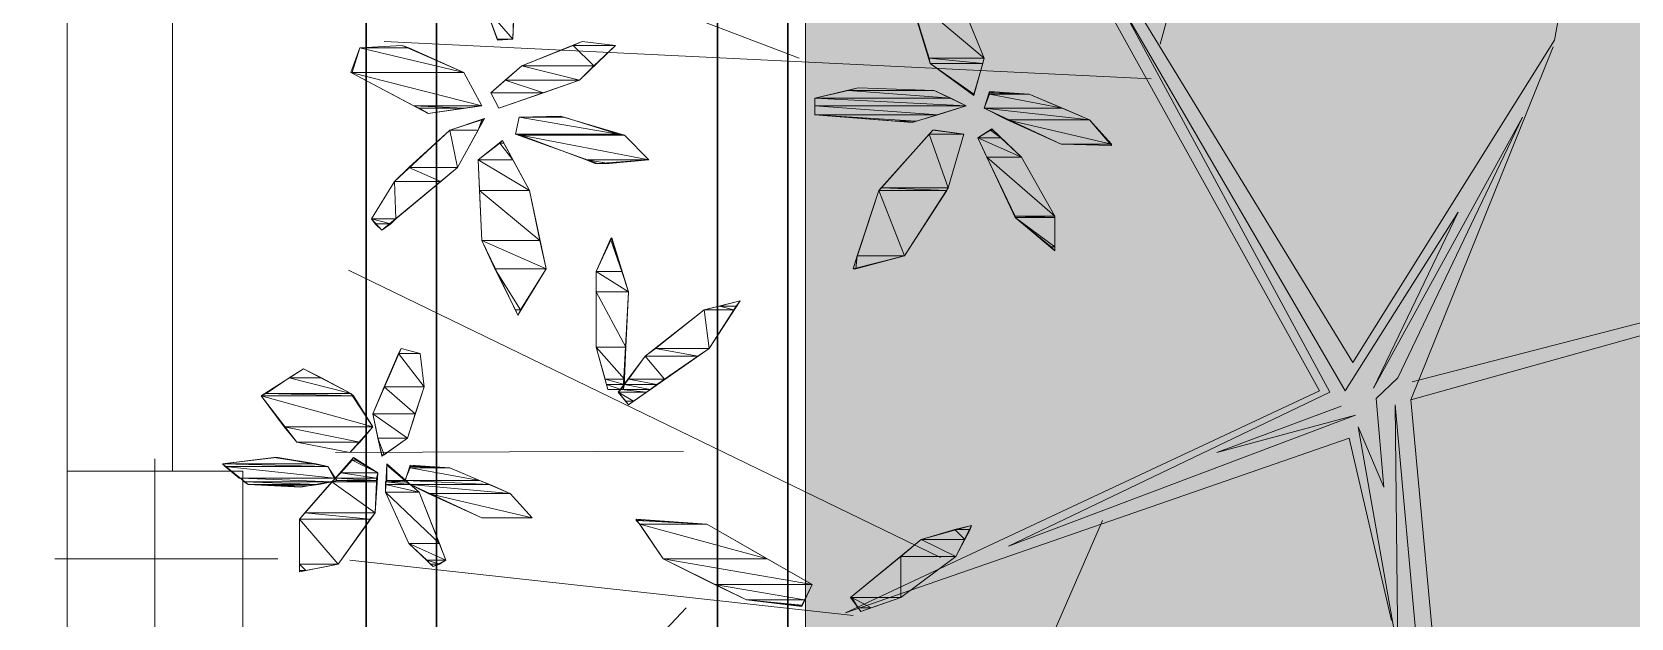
# Model space of a CAD drawing. Header units: metres. Extents: x 349703 to 349913, y 9282546 to 9282694.
# Drawn here: x 349717.08 to 349719.356, y 9282608.321 to 9282609.155 of the extents above; entities that cross this region are included whole.
import ezdxf

# ---------------------------------------------------------------- set-up
doc = ezdxf.new("R2010")
doc.units = ezdxf.units.M
doc.header["$LTSCALE"] = 0.25
doc.linetypes.add('DASHDOT', pattern=[3.556, 2.54, -0.508, 0, -0.508])
for name, color, linetype, lineweight in [('AREA-VERDE', 3, 'CONTINUOUS', 9), ('ARQ-FONDO', 253, 'CONTINUOUS', 9), ('CUNETAS-RED', 5, 'CONTINUOUS', 18), ('LLORAD-TRAMO', 1, 'CONTINUOUS', 70)]:
    doc.layers.add(name, color=color, linetype=linetype, lineweight=lineweight)

# ---------------------------------------------------------------- blocks, each defined once
blk = doc.blocks.new('cp1-flat-2')
at = {"layer": 'ARQ-FONDO', "linetype": 'DASHDOT', "ltscale": 0.5}
for p, q in [((889467.785, -9185120.9984), (889467.7396, -9185120.6514)), ((889467.9359, -9185120.8022), (889467.5888, -9185120.8476))]:
    blk.add_line(p, q, dxfattribs=at)
at = {"layer": 'ARQ-FONDO'}
for points in [[(889467.9025, -9185120.9326), (889467.8701, -9185120.6847), (889458.1529, -9185121.956), (889458.1853, -9185122.2039), (889458.4332, -9185122.1715), (889458.4202, -9185122.0723), (889461.3225, -9185121.6926), (889461.3354, -9185121.7918), (889461.5833, -9185121.7594), (889461.5704, -9185121.6602), (889464.4954, -9185121.2775), (889464.5084, -9185121.3767), (889464.7563, -9185121.3442), (889464.7433, -9185121.2451), (889467.6416, -9185120.8659), (889467.6546, -9185120.965)], [(889467.8701, -9185120.6847), (889467.6222, -9185120.7171), (889467.6546, -9185120.965), (889467.9025, -9185120.9326)]]:
    blk.add_lwpolyline(points, close=True, dxfattribs=at)
blk = doc.blocks.new('CERCO PERIMETRICO')
at = {"layer": 'ARQ-FONDO', "xscale": -1, "rotation": 97.45378494831562}
blk.add_blockref('cp1-flat-2', (-8872851.8595, 8973006.929, 210.1358), dxfattribs=at)
blk = doc.blocks.new('drenaje')
at = {"layer": 'CUNETAS-RED', "lineweight": 30}
for p, q in [((-0.6, -19.2104), (-0.6, -77.3478)), ((0, -19.2104), (0, -77.3478))]:
    blk.add_line(p, q, dxfattribs=at)
at = {"layer": 'CUNETAS-RED', "lineweight": 30, "flags": 128}
blk.add_lwpolyline([(-0.1, -19.2104), (-0.5, -19.2104), (-0.5, -77.3478), (-0.1, -77.3478), (-0.1, -19.2104)], dxfattribs=at)
blk = doc.blocks.new('ARBOL 1')
at = {"layer": 'ARQ-FONDO', "linetype": 'Continuous', "lineweight": -2}
for p, q in [((348214.5171, 9282664.147), (348214.6816, 9282664.7483)), ((348215.0782, 9282664.1525), (348215.1513, 9282664.5564)), ((348214.0036, 9282664.1269), (348213.5211, 9282664.3115)), ((348213.5996, 9282664.2585), (348213.596, 9282664.1543)), ((348214.19, 9282664.1196), (348214.1534, 9282664.2384)), ((348214.7913, 9282663.6938), (348214.4587, 9282664.2384)), ((348214.2302, 9282664.2165), (348214.2667, 9282664.1269)), ((348214.7438, 9282663.6536), (348214.4349, 9282664.211)), ((348214.7803, 9282663.6536), (348214.4532, 9282664.2165)), ((348214.4532, 9282664.2165), (348214.7584, 9282663.6517)), ((348213.5741, 9282664.1525), (348213.5576, 9282664.1982)), ((348213.3657, 9282664.1068), (348213.3785, 9282664.1416)), ((348213.3785, 9282664.1416), (348213.4388, 9282664.1452)), ((348214.5043, 9282664.0977), (348213.4132, 9282664.1507)), ((348213.4388, 9282664.1452), (348213.5265, 9282664.1068)), ((348213.596, 9282664.1543), (348213.5741, 9282664.1525)), ((348213.6088, 9282664.116), (348213.6947, 9282664.1507)), ((348213.7422, 9282664.1452), (348213.691, 9282664.0959)), ((348213.6947, 9282664.1507), (348213.7422, 9282664.1452)), ((348214.7913, 9282663.6938), (348215.0782, 9282664.1525)), ((348214.8735, 9282663.6408), (348215.0764, 9282664.1434)), ((348213.5649, 9282664.0776), (348213.6088, 9282664.116)), ((348214.2521, 9282664.0739), (348214.19, 9282664.1196)), ((348214.2667, 9282664.1269), (348214.2521, 9282664.0739)), ((348213.4754, 9282664.0483), (348213.3657, 9282664.1068)), ((348213.5265, 9282664.1068), (348213.5521, 9282664.0593)), ((348213.691, 9282664.0959), (348213.5759, 9282664.0557)), ((348213.5759, 9282664.0557), (348213.5649, 9282664.0776)), ((348214.0255, 9282664.0703), (348214.0876, 9282664.0849)), ((348214.0255, 9282664.0465), (348214.0255, 9282664.0703)), ((348214.0876, 9282664.0849), (348214.1955, 9282664.0812)), ((348214.1955, 9282664.0812), (348214.2412, 9282664.0593)), ((348214.2667, 9282664.0557), (348214.2741, 9282664.0794)), ((348214.2741, 9282664.0794), (348214.3307, 9282664.0758)), ((348214.3307, 9282664.0758), (348214.4166, 9282664.0392)), ((348213.5521, 9282664.0593), (348213.4754, 9282664.0483)), ((348214.1644, 9282664.0355), (348214.0255, 9282664.0465)), ((348214.2412, 9282664.0593), (348214.1644, 9282664.0355)), ((348214.3764, 9282664.0045), (348214.2667, 9282664.0557)), ((348213.4278, 9282663.9515), (348213.5064, 9282664.0246)), ((348213.5064, 9282664.0246), (348213.5558, 9282664.041)), ((348213.5558, 9282664.041), (348213.5174, 9282663.9716)), ((348213.5996, 9282664.0191), (348213.6051, 9282664.0429)), ((348213.6051, 9282664.0429), (348213.6636, 9282664.0447)), ((348213.6636, 9282664.0447), (348213.755, 9282664.0173)), ((348214.1936, 9282664.0246), (348214.1169, 9282663.9387)), ((348214.2375, 9282664.0191), (348214.1936, 9282664.0246)), ((348214.2576, 9282664.0136), (348214.2777, 9282664.0264)), ((348214.2777, 9282664.0264), (348214.3197, 9282663.9862)), ((348214.4166, 9282664.0392), (348214.4477, 9282664.0026)), ((348215.0325, 9282664.0429), (348214.8205, 9282663.6572)), ((348214.8553, 9282663.6718), (348215.0325, 9282664.0429)), ((348213.5814, 9282664.01), (348213.5466, 9282663.9825)), ((348213.6197, 9282663.9387), (348213.5814, 9282664.01)), ((348213.7166, 9282663.9771), (348213.5996, 9282664.0191)), ((348213.755, 9282664.0173), (348213.7897, 9282663.9825)), ((348214.2156, 9282663.9423), (348214.2375, 9282664.0191)), ((348214.3106, 9282663.9003), (348214.2576, 9282664.0136)), ((348214.4477, 9282664.0026), (348214.3764, 9282664.0045)), ((348213.5466, 9282663.9825), (348213.5521, 9282663.8674)), ((348213.7897, 9282663.9825), (348213.7166, 9282663.9771)), ((348214.3197, 9282663.9862), (348214.3673, 9282663.9021)), ((348213.5174, 9282663.9716), (348213.4096, 9282663.882)), ((348213.3949, 9282663.8985), (348213.4278, 9282663.9515)), ((348213.6435, 9282663.8272), (348213.6197, 9282663.9387)), ((348214.1169, 9282663.9387), (348214.0803, 9282663.8272)), ((348214.1534, 9282663.8455), (348214.2156, 9282663.9423)), ((348213.4096, 9282663.882), (348213.3949, 9282663.8985)), ((348214.3673, 9282663.8528), (348214.3106, 9282663.9003)), ((348214.3673, 9282663.9021), (348214.3673, 9282663.8528)), ((348214.9412, 9282663.9076), (348214.7803, 9282663.6536)), ((348214.8205, 9282663.6572), (348214.9412, 9282663.9076)), ((348213.5521, 9282663.8674), (348213.6033, 9282663.7614)), ((348213.7148, 9282663.8235), (348213.7367, 9282663.8711)), ((348213.7367, 9282663.8711), (348213.7605, 9282663.7943)), ((348214.0803, 9282663.8272), (348214.1534, 9282663.8455)), ((348214.2046, 9282663.416), (348213.362, 9282663.8254)), ((348213.6033, 9282663.7614), (348213.6435, 9282663.8272)), ((348213.7148, 9282663.7157), (348213.7148, 9282663.8235)), ((348213.7605, 9282663.7943), (348213.7532, 9282663.6554)), ((348213.8683, 9282663.7687), (348213.9195, 9282663.7815)), ((348213.9195, 9282663.7815), (348213.8756, 9282663.7139)), ((348214.8735, 9282663.6408), (348215.3451, 9282663.7724)), ((348214.8754, 9282663.6664), (348215.3359, 9282663.7852)), ((348213.7842, 9282663.7029), (348213.8683, 9282663.7687)), ((348213.3968, 9282663.6207), (348213.437, 9282663.7139)), ((348213.437, 9282663.7139), (348213.4644, 9282663.7066)), ((348213.4644, 9282663.7066), (348213.4699, 9282663.659)), ((348213.7312, 9282663.6554), (348213.7148, 9282663.7157)), ((348213.8756, 9282663.7139), (348213.7605, 9282663.6335)), ((348213.2378, 9282663.6463), (348213.2981, 9282663.6846)), ((348213.2981, 9282663.6846), (348213.3657, 9282663.6499)), ((348213.7459, 9282663.6517), (348213.7842, 9282663.7029)), ((348213.4699, 9282663.659), (348213.4461, 9282663.5859)), ((348214.8242, 9282663.6426), (348214.8553, 9282663.6718)), ((348213.2889, 9282663.5805), (348213.2378, 9282663.6463)), ((348213.3657, 9282663.6499), (348213.3968, 9282663.6024)), ((348213.7532, 9282663.6554), (348213.7312, 9282663.6554)), ((348213.7605, 9282663.6335), (348213.7459, 9282663.6517)), ((348214.0694, 9282663.3374), (348214.7438, 9282663.6536)), ((348214.7584, 9282663.6517), (348214.3015, 9282663.4324)), ((348214.8352, 9282663.5165), (348214.8242, 9282663.6426)), ((348214.8735, 9282663.6408), (348214.932, 9282663.0084)), ((348213.4096, 9282663.5604), (348213.3968, 9282663.6207)), ((348214.3015, 9282663.4324), (348214.7949, 9282663.6188)), ((348214.5976, 9282663.5658), (348214.7748, 9282663.6316)), ((348214.7949, 9282663.6188), (348214.5976, 9282663.5658)), ((348214.9046, 9282663.0395), (348214.8516, 9282663.6335)), ((348214.8516, 9282663.6335), (348214.8553, 9282663.2825)), ((348213.3968, 9282663.6024), (348213.3639, 9282663.5658)), ((348214.8553, 9282663.2825), (348214.7986, 9282663.6024)), ((348214.7986, 9282663.6024), (348214.8352, 9282663.5165)), ((348213.3639, 9282663.5658), (348213.2889, 9282663.5805)), ((348213.8391, 9282663.5677), (348213.3438, 9282663.5658)), ((348213.4461, 9282663.5859), (348213.4096, 9282663.5604)), ((348214.7858, 9282663.5859), (348214.0694, 9282663.3374)), ((348214.8461, 9282663.3264), (348214.7858, 9282663.5859)), ((348213.2597, 9282663.5585), (348213.1829, 9282663.5494)), ((348213.1829, 9282663.5494), (348213.2195, 9282663.5201)), ((348213.3328, 9282663.5457), (348213.2597, 9282663.5585)), ((348213.2926, 9282663.4708), (348213.3694, 9282663.5585)), ((348213.3456, 9282663.5256), (348213.3328, 9282663.5457)), ((348213.3694, 9282663.5585), (348213.4041, 9282663.5366)), ((348213.415, 9282663.5092), (348213.4169, 9282663.5494)), ((348213.4169, 9282663.5494), (348213.4626, 9282663.5092)), ((348213.4425, 9282663.5238), (348213.4498, 9282663.5476)), ((348213.4498, 9282663.5476), (348213.5064, 9282663.5439)), ((348213.2944, 9282663.5165), (348213.3456, 9282663.5256)), ((348213.4041, 9282663.5366), (348213.4004, 9282663.4799)), ((348213.5521, 9282663.4726), (348213.4425, 9282663.5238)), ((348213.5064, 9282663.5439), (348213.5923, 9282663.5073)), ((348213.2195, 9282663.5201), (348213.2944, 9282663.5165)), ((348213.4479, 9282663.4361), (348213.415, 9282663.5092)), ((348213.4626, 9282663.5092), (348213.5009, 9282663.4123)), ((348213.5923, 9282663.5073), (348213.6234, 9282663.4726)), ((348213.4004, 9282663.4799), (348213.3474, 9282663.4068)), ((348213.2926, 9282663.3959), (348213.2926, 9282663.4708)), ((348213.6234, 9282663.4726), (348213.5521, 9282663.4726)), ((348213.7714, 9282663.4708), (348213.872, 9282663.4635)), ((348213.8098, 9282663.4141), (348213.7714, 9282663.4708)), ((348213.872, 9282663.4635), (348214.0218, 9282663.3776)), ((348214.4349, 9282663.469), (348213.9944, 9282662.4564)), ((348214.2485, 9282663.4617), (348214.1772, 9282663.4416)), ((348214.2265, 9282663.4178), (348214.2485, 9282663.4617)), ((348213.4827, 9282663.4032), (348213.4479, 9282663.4361)), ((348214.1772, 9282663.4416), (348214.0767, 9282663.3593)), ((348214.0803, 9282663.3337), (348213.3639, 9282663.4123)), ((348213.5009, 9282663.4123), (348213.4827, 9282663.4032)), ((348213.9286, 9282663.3557), (348213.8098, 9282663.4141)), ((348214.1479, 9282663.3593), (348214.2265, 9282663.4178)), ((348213.3474, 9282663.4068), (348213.2926, 9282663.3959)), ((348214.0218, 9282663.3776), (348214.0072, 9282663.3465)), ((348213.8427, 9282663.3447), (348213.5028, 9282662.9828)), ((348214.0072, 9282663.3465), (348213.9286, 9282663.3557)), ((348214.0767, 9282663.3593), (348214.0913, 9282663.3392)), ((348214.0913, 9282663.3392), (348214.1479, 9282663.3593))]:
    blk.add_line(p, q, dxfattribs=at)
for points in [[(348214.2302, 9282664.2165), (348214.1607, 9282664.2165), (348214.2667, 9282664.1269)], [(348214.1607, 9282664.2165), (348214.2667, 9282664.1269), (348214.1882, 9282664.1269)], [(348213.5576, 9282664.1982), (348213.5741, 9282664.1543), (348213.596, 9282664.1543)], [(348213.5576, 9282664.1982), (348213.5978, 9282664.1982), (348213.596, 9282664.1543)], [(348213.3785, 9282664.1416), (348213.5265, 9282664.1068), (348213.3675, 9282664.1068)], [(348213.4388, 9282664.1452), (348213.4479, 9282664.1416), (348213.3785, 9282664.1416)], [(348213.4479, 9282664.1416), (348213.3785, 9282664.1416), (348213.5265, 9282664.1068)], [(348213.5741, 9282664.1543), (348213.596, 9282664.1543), (348213.5741, 9282664.1525)], [(348213.6819, 9282664.1452), (348213.7111, 9282664.116), (348213.6088, 9282664.116)], [(348213.6947, 9282664.1507), (348213.7422, 9282664.1452), (348213.6819, 9282664.1452)], [(348213.7422, 9282664.1452), (348213.6819, 9282664.1452), (348213.7111, 9282664.116)], [(348213.6088, 9282664.116), (348213.691, 9282664.0959), (348213.585, 9282664.0959)], [(348213.7111, 9282664.116), (348213.6088, 9282664.116), (348213.691, 9282664.0959)], [(348214.2667, 9282664.1269), (348214.1882, 9282664.1269), (348214.2649, 9282664.1196)], [(348214.1882, 9282664.1269), (348214.2649, 9282664.1196), (348214.19, 9282664.1196)], [(348214.2649, 9282664.1196), (348214.19, 9282664.1196), (348214.2521, 9282664.0758)], [(348214.19, 9282664.1196), (348214.2521, 9282664.0758), (348214.2503, 9282664.0758)], [(348213.5265, 9282664.1068), (348213.3675, 9282664.1068), (348213.3657, 9282664.1068)], [(348213.5265, 9282664.1068), (348213.3657, 9282664.1068), (348213.5521, 9282664.0593)], [(348213.3657, 9282664.1068), (348213.5521, 9282664.0593), (348213.4553, 9282664.0593)], [(348213.3675, 9282664.1068), (348213.5265, 9282664.1068), (348213.5265, 9282664.1068)], [(348213.585, 9282664.0959), (348213.6399, 9282664.0776), (348213.5649, 9282664.0776)], [(348213.691, 9282664.0959), (348213.585, 9282664.0959), (348213.6399, 9282664.0776)], [(348213.5759, 9282664.0557), (348213.5759, 9282664.0557), (348213.5649, 9282664.0776)], [(348213.5759, 9282664.0557), (348213.5649, 9282664.0776), (348213.6399, 9282664.0776)], [(348214.073, 9282664.0812), (348214.2192, 9282664.0703), (348214.0255, 9282664.0703)], [(348214.2192, 9282664.0703), (348214.0255, 9282664.0703), (348214.2412, 9282664.0593)], [(348214.0255, 9282664.0703), (348214.2412, 9282664.0593), (348214.0255, 9282664.0593)], [(348214.0876, 9282664.0849), (348214.1955, 9282664.0812), (348214.073, 9282664.0812)], [(348214.1955, 9282664.0812), (348214.073, 9282664.0812), (348214.2192, 9282664.0703)], [(348214.2503, 9282664.0758), (348214.2521, 9282664.0758), (348214.2521, 9282664.0739)], [(348214.2741, 9282664.0758), (348214.3782, 9282664.0557), (348214.2667, 9282664.0557)], [(348214.2741, 9282664.0794), (348214.2814, 9282664.0776), (348214.2741, 9282664.0776)], [(348214.2814, 9282664.0776), (348214.2741, 9282664.0776), (348214.3307, 9282664.0758)], [(348214.2741, 9282664.0776), (348214.3307, 9282664.0758), (348214.2741, 9282664.0758)], [(348214.3307, 9282664.0758), (348214.2741, 9282664.0758), (348214.3782, 9282664.0557)], [(348213.5521, 9282664.0593), (348213.4553, 9282664.0593), (348213.5265, 9282664.0557)], [(348213.4553, 9282664.0593), (348213.5265, 9282664.0557), (348213.4626, 9282664.0557)], [(348213.4626, 9282664.0557), (348213.5265, 9282664.0557), (348213.4754, 9282664.0483)], [(348213.5759, 9282664.0557), (348213.5759, 9282664.0557)], [(348214.2412, 9282664.0593), (348214.0255, 9282664.0593), (348214.2009, 9282664.0465)], [(348214.0255, 9282664.0593), (348214.2009, 9282664.0465), (348214.0255, 9282664.0465)], [(348214.2009, 9282664.0465), (348214.0255, 9282664.0465), (348214.1699, 9282664.0374)], [(348214.0255, 9282664.0465), (348214.1699, 9282664.0374), (348214.1425, 9282664.0374)], [(348214.3782, 9282664.0557), (348214.2667, 9282664.0557), (348214.4166, 9282664.0392)], [(348214.2667, 9282664.0557), (348214.4166, 9282664.0392), (348214.2996, 9282664.0392)], [(348213.5064, 9282664.0246), (348213.5174, 9282663.9716), (348213.4479, 9282663.9716)], [(348213.5521, 9282664.0392), (348213.5466, 9282664.0246), (348213.5064, 9282664.0246)], [(348213.5466, 9282664.0246), (348213.5064, 9282664.0246), (348213.5174, 9282663.9716)], [(348213.554, 9282664.0392), (348213.5521, 9282664.0392), (348213.5466, 9282664.0246)], [(348213.5558, 9282664.041), (348213.554, 9282664.0392), (348213.5521, 9282664.0392)], [(348213.6051, 9282664.0429), (348213.7459, 9282664.0191), (348213.5996, 9282664.0191)], [(348213.6636, 9282664.0447), (348213.6691, 9282664.0429), (348213.6051, 9282664.0429)], [(348213.6691, 9282664.0429), (348213.6051, 9282664.0429), (348213.7459, 9282664.0191)], [(348214.1425, 9282664.0374), (348214.1699, 9282664.0374), (348214.1644, 9282664.0355)], [(348214.1936, 9282664.0246), (348214.2375, 9282664.0191), (348214.1882, 9282664.0191)], [(348214.1936, 9282664.0246), (348214.1973, 9282664.0246), (348214.1973, 9282664.0246)], [(348214.1973, 9282664.0246), (348214.1936, 9282664.0246), (348214.2375, 9282664.0191)], [(348214.2759, 9282664.0246), (348214.2905, 9282664.0136), (348214.2576, 9282664.0136)], [(348214.2777, 9282664.0264), (348214.2795, 9282664.0246), (348214.2759, 9282664.0246)], [(348214.2795, 9282664.0246), (348214.2759, 9282664.0246), (348214.2905, 9282664.0136)], [(348214.2996, 9282664.0392), (348214.3764, 9282664.0045), (348214.4477, 9282664.0045)], [(348214.2996, 9282664.0392), (348214.4166, 9282664.0392), (348214.4477, 9282664.0045)], [(348213.5777, 9282664.0063), (348213.596, 9282663.9825), (348213.5466, 9282663.9825)], [(348213.5814, 9282664.01), (348213.5832, 9282664.0063), (348213.5777, 9282664.0063)], [(348213.5832, 9282664.0063), (348213.5777, 9282664.0063), (348213.596, 9282663.9825)], [(348213.7459, 9282664.0191), (348213.5996, 9282664.0191), (348213.755, 9282664.0173)], [(348213.5996, 9282664.0191), (348213.755, 9282664.0173), (348213.607, 9282664.0173)], [(348213.755, 9282664.0173), (348213.607, 9282664.0173), (348213.7897, 9282663.9825)], [(348213.607, 9282664.0173), (348213.7897, 9282663.9825), (348213.7002, 9282663.9825)], [(348214.1882, 9282664.0191), (348214.2156, 9282663.9423), (348214.1205, 9282663.9423)], [(348214.2375, 9282664.0191), (348214.1882, 9282664.0191), (348214.2156, 9282663.9423)], [(348214.2905, 9282664.0136), (348214.2576, 9282664.0136), (348214.3197, 9282663.9862)], [(348214.2576, 9282664.0136), (348214.3197, 9282663.9862), (348214.2704, 9282663.9862)], [(348214.3764, 9282664.0045), (348214.4477, 9282664.0045), (348214.4477, 9282664.0026)], [(348213.596, 9282663.9825), (348213.5466, 9282663.9825), (348213.6197, 9282663.9387)], [(348213.5466, 9282663.9825), (348213.6197, 9282663.9387), (348213.5485, 9282663.9387)], [(348213.7897, 9282663.9825), (348213.7002, 9282663.9825), (348213.7331, 9282663.9771)], [(348213.7002, 9282663.9825), (348213.7331, 9282663.9771), (348213.713, 9282663.9771)], [(348213.713, 9282663.9771), (348213.7331, 9282663.9771), (348213.7166, 9282663.9771)], [(348214.3197, 9282663.9862), (348214.2704, 9282663.9862), (348214.3673, 9282663.9021)], [(348214.2704, 9282663.9862), (348214.3673, 9282663.9021), (348214.3106, 9282663.9021)], [(348213.4479, 9282663.9716), (348213.4936, 9282663.9515), (348213.4278, 9282663.9515)], [(348213.5174, 9282663.9716), (348213.4479, 9282663.9716), (348213.4936, 9282663.9515)], [(348213.4278, 9282663.9515), (348213.4297, 9282663.8985), (348213.3949, 9282663.8985)], [(348213.4936, 9282663.9515), (348213.4278, 9282663.9515), (348213.4297, 9282663.8985)], [(348213.6197, 9282663.9387), (348213.5485, 9282663.9387), (348213.6344, 9282663.8674)], [(348213.5485, 9282663.9387), (348213.6344, 9282663.8674), (348213.5521, 9282663.8674)], [(348214.1169, 9282663.9387), (348214.1534, 9282663.8455), (348214.0858, 9282663.8455)], [(348214.1205, 9282663.9423), (348214.2137, 9282663.9387), (348214.1169, 9282663.9387)], [(348214.2137, 9282663.9387), (348214.1169, 9282663.9387), (348214.1534, 9282663.8455)], [(348214.2156, 9282663.9423), (348214.1205, 9282663.9423), (348214.2137, 9282663.9387)], [(348213.4297, 9282663.8985), (348213.3949, 9282663.8985), (348213.4224, 9282663.8912)], [(348213.3949, 9282663.8985), (348213.4224, 9282663.8912), (348213.4004, 9282663.8912)], [(348213.4004, 9282663.8912), (348213.4224, 9282663.8912), (348213.4096, 9282663.882)], [(348214.3673, 9282663.9021), (348214.3106, 9282663.9021), (348214.3673, 9282663.9003)], [(348214.3106, 9282663.9021), (348214.3673, 9282663.9003), (348214.3106, 9282663.9003)], [(348214.3673, 9282663.9003), (348214.3106, 9282663.9003), (348214.3673, 9282663.8583)], [(348214.3106, 9282663.9003), (348214.3673, 9282663.8583), (348214.3618, 9282663.8583)], [(348213.6344, 9282663.8674), (348213.5521, 9282663.8674), (348213.6435, 9282663.8272)], [(348213.5521, 9282663.8674), (348213.6435, 9282663.8272), (348213.5704, 9282663.8272)], [(348213.7349, 9282663.8692), (348213.7513, 9282663.8235), (348213.7148, 9282663.8235)], [(348213.7367, 9282663.8711), (348213.7367, 9282663.8692), (348213.7349, 9282663.8692)], [(348213.7367, 9282663.8692), (348213.7349, 9282663.8692), (348213.7513, 9282663.8235)], [(348214.084, 9282663.8272), (348214.0803, 9282663.8272), (348214.0858, 9282663.8455)], [(348214.0858, 9282663.8455), (348214.1534, 9282663.8455), (348214.084, 9282663.8272)], [(348214.3618, 9282663.8583), (348214.3673, 9282663.8583), (348214.3673, 9282663.8528)], [(348213.6435, 9282663.8272), (348213.5704, 9282663.8272), (348213.607, 9282663.7687)], [(348213.5704, 9282663.8272), (348213.607, 9282663.7687), (348213.5996, 9282663.7687)], [(348213.7513, 9282663.8235), (348213.7148, 9282663.8235), (348213.7605, 9282663.7943)], [(348213.7148, 9282663.8235), (348213.7605, 9282663.7943), (348213.7148, 9282663.7943)], [(348214.084, 9282663.8272), (348214.084, 9282663.8272), (348214.0803, 9282663.8272)], [(348213.7605, 9282663.7943), (348213.7148, 9282663.7943), (348213.7568, 9282663.7157)], [(348213.7148, 9282663.7943), (348213.7568, 9282663.7157), (348213.7148, 9282663.7157)], [(348213.8902, 9282663.7742), (348213.9103, 9282663.7687), (348213.8683, 9282663.7687)], [(348213.9195, 9282663.7815), (348213.914, 9282663.7742), (348213.8902, 9282663.7742)], [(348213.914, 9282663.7742), (348213.8902, 9282663.7742), (348213.9103, 9282663.7687)], [(348213.5996, 9282663.7687), (348213.607, 9282663.7687), (348213.6033, 9282663.7614)], [(348213.8683, 9282663.7687), (348213.8756, 9282663.7139), (348213.7989, 9282663.7139)], [(348213.9103, 9282663.7687), (348213.8683, 9282663.7687), (348213.8756, 9282663.7139)], [(348213.4333, 9282663.7066), (348213.4699, 9282663.659), (348213.4132, 9282663.659)], [(348213.437, 9282663.7139), (348213.4644, 9282663.7066), (348213.4333, 9282663.7066)], [(348213.4644, 9282663.7066), (348213.4333, 9282663.7066), (348213.4699, 9282663.659)], [(348213.7568, 9282663.7157), (348213.7148, 9282663.7157), (348213.755, 9282663.67)], [(348213.7148, 9282663.7157), (348213.755, 9282663.67), (348213.7276, 9282663.67)], [(348213.7989, 9282663.7139), (348213.8592, 9282663.7029), (348213.7842, 9282663.7029)], [(348213.8756, 9282663.7139), (348213.7989, 9282663.7139), (348213.8592, 9282663.7029)], [(348213.2981, 9282663.6846), (348213.3237, 9282663.6718), (348213.278, 9282663.6718)], [(348213.7842, 9282663.7029), (348213.8117, 9282663.67), (348213.7605, 9282663.67)], [(348213.8592, 9282663.7029), (348213.7842, 9282663.7029), (348213.8117, 9282663.67)], [(348213.278, 9282663.6718), (348213.3657, 9282663.6499), (348213.2451, 9282663.6499)], [(348213.3237, 9282663.6718), (348213.278, 9282663.6718), (348213.3657, 9282663.6499)], [(348213.4132, 9282663.659), (348213.4571, 9282663.6207), (348213.3968, 9282663.6207)], [(348213.4699, 9282663.659), (348213.4132, 9282663.659), (348213.4571, 9282663.6207)], [(348213.755, 9282663.67), (348213.7276, 9282663.67), (348213.755, 9282663.6627)], [(348213.7276, 9282663.67), (348213.755, 9282663.6627), (348213.7294, 9282663.6627)], [(348213.755, 9282663.6627), (348213.7294, 9282663.6627), (348213.7495, 9282663.6554)], [(348213.7294, 9282663.6627), (348213.7495, 9282663.6554), (348213.7312, 9282663.6554)], [(348213.755, 9282663.6627), (348213.7916, 9282663.6554), (348213.7532, 9282663.6554)], [(348213.7605, 9282663.67), (348213.8007, 9282663.6627), (348213.755, 9282663.6627)], [(348213.8007, 9282663.6627), (348213.755, 9282663.6627), (348213.7916, 9282663.6554)], [(348213.8117, 9282663.67), (348213.7605, 9282663.67), (348213.8007, 9282663.6627)], [(348213.2451, 9282663.6499), (348213.3694, 9282663.6463), (348213.2378, 9282663.6463)], [(348213.3694, 9282663.6463), (348213.2378, 9282663.6463), (348213.3968, 9282663.6024)], [(348213.2378, 9282663.6463), (348213.3968, 9282663.6024), (348213.2707, 9282663.6024)], [(348213.3657, 9282663.6499), (348213.2451, 9282663.6499), (348213.3694, 9282663.6463)], [(348213.7495, 9282663.6554), (348213.7312, 9282663.6554)], [(348213.7312, 9282663.6554), (348213.7495, 9282663.6554), (348213.7495, 9282663.6554)], [(348213.7495, 9282663.6554), (348213.7495, 9282663.6554), (348213.7312, 9282663.6554)], [(348213.7495, 9282663.6554), (348213.7861, 9282663.6517), (348213.7459, 9282663.6517)], [(348213.7459, 9282663.6517), (348213.7568, 9282663.6389), (348213.7678, 9282663.6389)], [(348213.7459, 9282663.6517), (348213.7861, 9282663.6517), (348213.7678, 9282663.6389)], [(348213.7532, 9282663.6554), (348213.7916, 9282663.6554), (348213.7495, 9282663.6554)], [(348213.7916, 9282663.6554), (348213.7495, 9282663.6554), (348213.7861, 9282663.6517)], [(348213.7916, 9282663.6554), (348213.7532, 9282663.6554)], [(348213.7568, 9282663.6389), (348213.7678, 9282663.6389), (348213.7605, 9282663.6335)], [(348213.4571, 9282663.6207), (348213.3968, 9282663.6207), (348213.4461, 9282663.5859)], [(348213.3968, 9282663.6207), (348213.4461, 9282663.5859), (348213.4041, 9282663.5859)], [(348213.2707, 9282663.6024), (348213.2889, 9282663.5805), (348213.3785, 9282663.5805)], [(348213.2707, 9282663.6024), (348213.3968, 9282663.6024), (348213.3785, 9282663.5805)], [(348213.2889, 9282663.5805), (348213.3785, 9282663.5805), (348213.3639, 9282663.5658)], [(348213.4461, 9282663.5859), (348213.4041, 9282663.5859), (348213.4132, 9282663.5622)], [(348213.4041, 9282663.5859), (348213.4132, 9282663.5622), (348213.4096, 9282663.5622)], [(348213.256, 9282663.5585), (348213.3164, 9282663.5494), (348213.1829, 9282663.5494)], [(348213.3164, 9282663.5494), (348213.1829, 9282663.5494), (348213.3328, 9282663.5457)], [(348213.1829, 9282663.5494), (348213.3328, 9282663.5457), (348213.1866, 9282663.5457)], [(348213.3328, 9282663.5457), (348213.1866, 9282663.5457), (348213.3419, 9282663.5293)], [(348213.1866, 9282663.5457), (348213.3419, 9282663.5293), (348213.2067, 9282663.5293)], [(348213.2597, 9282663.5585), (348213.2615, 9282663.5585), (348213.256, 9282663.5585)], [(348213.2615, 9282663.5585), (348213.256, 9282663.5585), (348213.3164, 9282663.5494)], [(348213.3675, 9282663.5549), (348213.4041, 9282663.5366), (348213.3511, 9282663.5366)], [(348213.3694, 9282663.5585), (348213.373, 9282663.5549), (348213.3675, 9282663.5549)], [(348213.373, 9282663.5549), (348213.3675, 9282663.5549), (348213.4041, 9282663.5366)], [(348213.4096, 9282663.5622), (348213.4132, 9282663.5622), (348213.4096, 9282663.5604)], [(348213.4169, 9282663.5494), (348213.4187, 9282663.5476), (348213.4169, 9282663.5476)], [(348213.4187, 9282663.5476), (348213.4169, 9282663.5476), (348213.4425, 9282663.5256)], [(348213.4169, 9282663.5476), (348213.4425, 9282663.5256), (348213.4169, 9282663.5256)], [(348213.4498, 9282663.5476), (348213.4662, 9282663.5457), (348213.4498, 9282663.5457)], [(348213.4662, 9282663.5457), (348213.4498, 9282663.5457), (348213.5064, 9282663.5439)], [(348213.4498, 9282663.5457), (348213.5064, 9282663.5439), (348213.4498, 9282663.5439)], [(348213.3419, 9282663.5293), (348213.2067, 9282663.5293), (348213.3438, 9282663.5293)], [(348213.2067, 9282663.5293), (348213.3438, 9282663.5293), (348213.2085, 9282663.5293)], [(348213.3438, 9282663.5293), (348213.2085, 9282663.5293), (348213.3383, 9282663.5238)], [(348213.2085, 9282663.5293), (348213.3383, 9282663.5238), (348213.214, 9282663.5238)], [(348213.214, 9282663.5238), (348213.3383, 9282663.5238), (348213.3383, 9282663.5238)], [(348213.3383, 9282663.5238), (348213.3383, 9282663.5238), (348213.214, 9282663.5238)], [(348213.3383, 9282663.5238), (348213.214, 9282663.5238), (348213.32, 9282663.5201)], [(348213.214, 9282663.5238), (348213.32, 9282663.5201), (348213.2195, 9282663.5201)], [(348213.3383, 9282663.5238), (348213.4004, 9282663.4799), (348213.2999, 9282663.4799)], [(348213.3401, 9282663.5238), (348213.4023, 9282663.5238), (348213.3383, 9282663.5238)], [(348213.4023, 9282663.5238), (348213.3383, 9282663.5238), (348213.4004, 9282663.4799)], [(348213.3456, 9282663.5256), (348213.4023, 9282663.5238), (348213.3401, 9282663.5238)], [(348213.4023, 9282663.5238), (348213.3401, 9282663.5238)], [(348213.3511, 9282663.5366), (348213.4023, 9282663.5293), (348213.3438, 9282663.5293)], [(348213.3438, 9282663.5293), (348213.4023, 9282663.5293), (348213.4023, 9282663.5293)], [(348213.4023, 9282663.5293), (348213.4023, 9282663.5293), (348213.3438, 9282663.5293)], [(348213.4023, 9282663.5293), (348213.3438, 9282663.5293), (348213.4023, 9282663.5256)], [(348213.3438, 9282663.5293), (348213.4023, 9282663.5256), (348213.3456, 9282663.5256)], [(348213.4023, 9282663.5256), (348213.3456, 9282663.5256), (348213.4023, 9282663.5238)], [(348213.4041, 9282663.5366), (348213.3511, 9282663.5366), (348213.4023, 9282663.5293)], [(348213.4169, 9282663.5256), (348213.4425, 9282663.5238), (348213.415, 9282663.5238)], [(348213.4425, 9282663.5238), (348213.415, 9282663.5238), (348213.4498, 9282663.5201)], [(348213.415, 9282663.5238), (348213.4498, 9282663.5201), (348213.415, 9282663.5201)], [(348213.4169, 9282663.5256), (348213.4425, 9282663.5256), (348213.4425, 9282663.5256)], [(348213.4425, 9282663.5256), (348213.4425, 9282663.5256), (348213.4169, 9282663.5256)], [(348213.4425, 9282663.5256), (348213.4169, 9282663.5256), (348213.4425, 9282663.5238)], [(348213.4498, 9282663.5439), (348213.5485, 9282663.5256), (348213.4425, 9282663.5256)], [(348213.5485, 9282663.5256), (348213.4425, 9282663.5256)], [(348213.4425, 9282663.5256), (348213.5485, 9282663.5256), (348213.4443, 9282663.5256)], [(348213.5485, 9282663.5256), (348213.4443, 9282663.5256), (348213.5631, 9282663.5201)], [(348213.4443, 9282663.5256), (348213.5631, 9282663.5201), (348213.4498, 9282663.5201)], [(348213.5064, 9282663.5439), (348213.4498, 9282663.5439), (348213.5485, 9282663.5256)], [(348213.32, 9282663.5201), (348213.2195, 9282663.5201), (348213.3054, 9282663.5183)], [(348213.2195, 9282663.5201), (348213.3054, 9282663.5183), (348213.2597, 9282663.5183)], [(348213.2597, 9282663.5183), (348213.3054, 9282663.5183), (348213.2944, 9282663.5165)], [(348213.415, 9282663.5201), (348213.4498, 9282663.5201), (348213.4498, 9282663.5201)], [(348213.4498, 9282663.5201), (348213.4498, 9282663.5201), (348213.415, 9282663.5201)], [(348213.4498, 9282663.5201), (348213.415, 9282663.5201), (348213.4626, 9282663.5092)], [(348213.415, 9282663.5201), (348213.4626, 9282663.5092), (348213.415, 9282663.5092)], [(348213.4626, 9282663.5092), (348213.415, 9282663.5092)], [(348213.415, 9282663.5092), (348213.4626, 9282663.5092), (348213.4626, 9282663.5092)], [(348213.4626, 9282663.5092), (348213.415, 9282663.5092), (348213.4918, 9282663.4361)], [(348213.415, 9282663.5092), (348213.4918, 9282663.4361), (348213.4479, 9282663.4361)], [(348213.4498, 9282663.5201), (348213.5631, 9282663.5201), (348213.5631, 9282663.5201)], [(348213.5631, 9282663.5201), (348213.5631, 9282663.5201), (348213.4498, 9282663.5201)], [(348213.5631, 9282663.5201), (348213.4498, 9282663.5201), (348213.5923, 9282663.5073)], [(348213.4498, 9282663.5201), (348213.5923, 9282663.5073), (348213.4754, 9282663.5073)], [(348213.6234, 9282663.4726), (348213.5521, 9282663.4726), (348213.4754, 9282663.5073)], [(348213.4754, 9282663.5073), (348213.5923, 9282663.5073), (348213.6234, 9282663.4726)], [(348213.2999, 9282663.4799), (348213.3931, 9282663.4708), (348213.2926, 9282663.4708)], [(348213.4004, 9282663.4799), (348213.2999, 9282663.4799), (348213.3931, 9282663.4708)], [(348213.3931, 9282663.4708), (348213.2926, 9282663.4708), (348213.3474, 9282663.4068)], [(348213.2926, 9282663.4708), (348213.3474, 9282663.4068), (348213.2926, 9282663.4068)], [(348213.6234, 9282663.4726), (348213.6234, 9282663.4726), (348213.5521, 9282663.4726)], [(348213.7714, 9282663.4708), (348213.7824, 9282663.469), (348213.7714, 9282663.469)], [(348213.7824, 9282663.469), (348213.7714, 9282663.469), (348213.872, 9282663.4635)], [(348213.7714, 9282663.469), (348213.872, 9282663.4635), (348213.7769, 9282663.4635)], [(348213.872, 9282663.4635), (348213.7769, 9282663.4635), (348213.9579, 9282663.4141)], [(348213.7769, 9282663.4635), (348213.9579, 9282663.4141), (348213.8098, 9282663.4141)], [(348214.2247, 9282663.4562), (348214.2393, 9282663.4416), (348214.1772, 9282663.4416)], [(348214.2485, 9282663.4617), (348214.2466, 9282663.4562), (348214.2247, 9282663.4562)], [(348214.2466, 9282663.4562), (348214.2247, 9282663.4562), (348214.2393, 9282663.4416)], [(348213.4918, 9282663.4361), (348213.4479, 9282663.4361), (348213.5009, 9282663.4123)], [(348213.4479, 9282663.4361), (348213.5009, 9282663.4123), (348213.4735, 9282663.4123)], [(348214.1772, 9282663.4416), (348214.2265, 9282663.4178), (348214.1479, 9282663.4178)], [(348214.2393, 9282663.4416), (348214.1772, 9282663.4416), (348214.2265, 9282663.4178)], [(348213.4735, 9282663.4123), (348213.479, 9282663.4068), (348213.4918, 9282663.4068)], [(348213.4735, 9282663.4123), (348213.5009, 9282663.4123), (348213.4918, 9282663.4068)], [(348213.9579, 9282663.4141), (348213.8098, 9282663.4141), (348214.0218, 9282663.3776)], [(348213.8098, 9282663.4141), (348214.0218, 9282663.3776), (348213.8829, 9282663.3776)], [(348214.1479, 9282663.4178), (348214.1479, 9282663.3593), (348214.0767, 9282663.3593)], [(348214.2265, 9282663.4178), (348214.1479, 9282663.4178), (348214.1479, 9282663.3593)], [(348213.3474, 9282663.4068), (348213.2926, 9282663.4068), (348213.3017, 9282663.3977)], [(348213.2926, 9282663.4068), (348213.3017, 9282663.3977), (348213.2926, 9282663.3977)], [(348213.2926, 9282663.3977), (348213.3017, 9282663.3977), (348213.2926, 9282663.3959)], [(348213.479, 9282663.4068), (348213.4918, 9282663.4068), (348213.4827, 9282663.4032)], [(348214.0218, 9282663.3776), (348213.8829, 9282663.3776), (348214.0109, 9282663.3557)], [(348213.8829, 9282663.3776), (348214.0109, 9282663.3557), (348213.9286, 9282663.3557)], [(348213.9286, 9282663.3557), (348213.9999, 9282663.3483), (348214.0072, 9282663.3483)], [(348213.9286, 9282663.3557), (348214.0109, 9282663.3557), (348214.0072, 9282663.3483)], [(348213.9999, 9282663.3483), (348214.0072, 9282663.3483), (348214.0072, 9282663.3465)], [(348214.1479, 9282663.3593), (348214.0767, 9282663.3593), (348214.0785, 9282663.3593)], [(348214.0767, 9282663.3593), (348214.1479, 9282663.3593), (348214.1479, 9282663.3593)], [(348214.1479, 9282663.3593), (348214.0785, 9282663.3593), (348214.1059, 9282663.3447)], [(348214.0785, 9282663.3593), (348214.1059, 9282663.3447), (348214.0876, 9282663.3447)], [(348214.0876, 9282663.3447), (348214.1059, 9282663.3447), (348214.0913, 9282663.3392)]]:
    blk.add_lwpolyline(points, close=True, dxfattribs=at)

msp = doc.modelspace()

# ---------------------------------------------------------------- hatches: boundary and pattern name
at = {"layer": 'AREA-VERDE', "lineweight": 0, "true_color": 0xc4e4b2, "transparency": 33554610}
h = msp.add_hatch(color=3, dxfattribs=at)
h.dxf.hatch_style = 1
h.paths.add_polyline_path([(349726.3852, 9282607.5142), (349720.4055, 9282607.5142), (349720.4055, 9282620.8642), (349718.181, 9282620.8634), (349718.181, 9282598.3655), (349720.5548, 9282598.3655), (349720.5548, 9282598.4655), (349720.8298, 9282598.465), (349720.8298, 9282598.5155), (349723.9406, 9282598.5155), (349723.9406, 9282598.4655), (349724.2106, 9282598.4655), (349724.2106, 9282598.3655), (349726.1352, 9282598.3655), (349726.1352, 9282598.4655), (349726.3852, 9282598.4655)])

# ---------------------------------------------------------------- linework, layer by layer
at = {"layer": 'ARQ-FONDO', "lineweight": 0}
msp.add_lwpolyline([(349718.1556, 9282620.8888), (349720.4309, 9282620.8896), (349720.4309, 9282607.5396), (349726.4106, 9282607.5396), (349726.4106, 9282598.4401), (349726.1606, 9282598.4401), (349726.1606, 9282598.3401), (349724.1852, 9282598.3401), (349724.1852, 9282598.4401), (349723.9152, 9282598.4401), (349723.9152, 9282598.4901), (349720.8552, 9282598.4901), (349720.8552, 9282598.4396), (349720.5802, 9282598.4401), (349720.5802, 9282598.3401), (349718.1556, 9282598.3401), (349718.1556, 9282620.8888)], dxfattribs=at)
msp.add_lwpolyline([(349718.181, 9282620.8634), (349720.4055, 9282620.8642), (349720.4055, 9282607.5142), (349726.3852, 9282607.5142), (349726.3852, 9282598.4655), (349726.1352, 9282598.4655), (349726.1352, 9282598.3655), (349724.2106, 9282598.3655), (349724.2106, 9282598.4655), (349723.9406, 9282598.4655), (349723.9406, 9282598.5155), (349720.8298, 9282598.5155), (349720.8298, 9282598.465), (349720.5548, 9282598.4655), (349720.5548, 9282598.3655), (349718.181, 9282598.3655)], close=True, dxfattribs=at)
at = {"layer": 'LLORAD-TRAMO', "const_width": 0.3}
msp.add_lwpolyline([(349718.41, 9282611.04), (349718.41, 9282610.79), (349718.41, 9282610.54), (349718.41, 9282610.29), (349718.41, 9282610.04), (349718.41, 9282609.79), (349718.41, 9282609.54), (349718.41, 9282609.29), (349718.41, 9282609.04), (349718.41, 9282608.79), (349718.41, 9282608.54), (349718.41, 9282608.29), (349718.41, 9282608.04), (349718.41, 9282607.79), (349718.41, 9282607.54), (349718.41, 9282607.29), (349718.41, 9282607.04), (349718.41, 9282606.79), (349718.41, 9282606.54)], dxfattribs=at)

# ---------------------------------------------------------------- block references
at = {"layer": 'ARQ-FONDO'}
for name, p in [('CERCO PERIMETRICO', (-323.2944, 0, -210.1358)), ('ARBOL 1', (1504.1686, -55.009))]:
    msp.add_blockref(name, p, dxfattribs=at)
at = {"layer": 'CUNETAS-RED', "lineweight": 30}
msp.add_blockref('drenaje', (349718.1559, 9282675.5378), dxfattribs=at)

doc.saveas('drawing.dxf')
